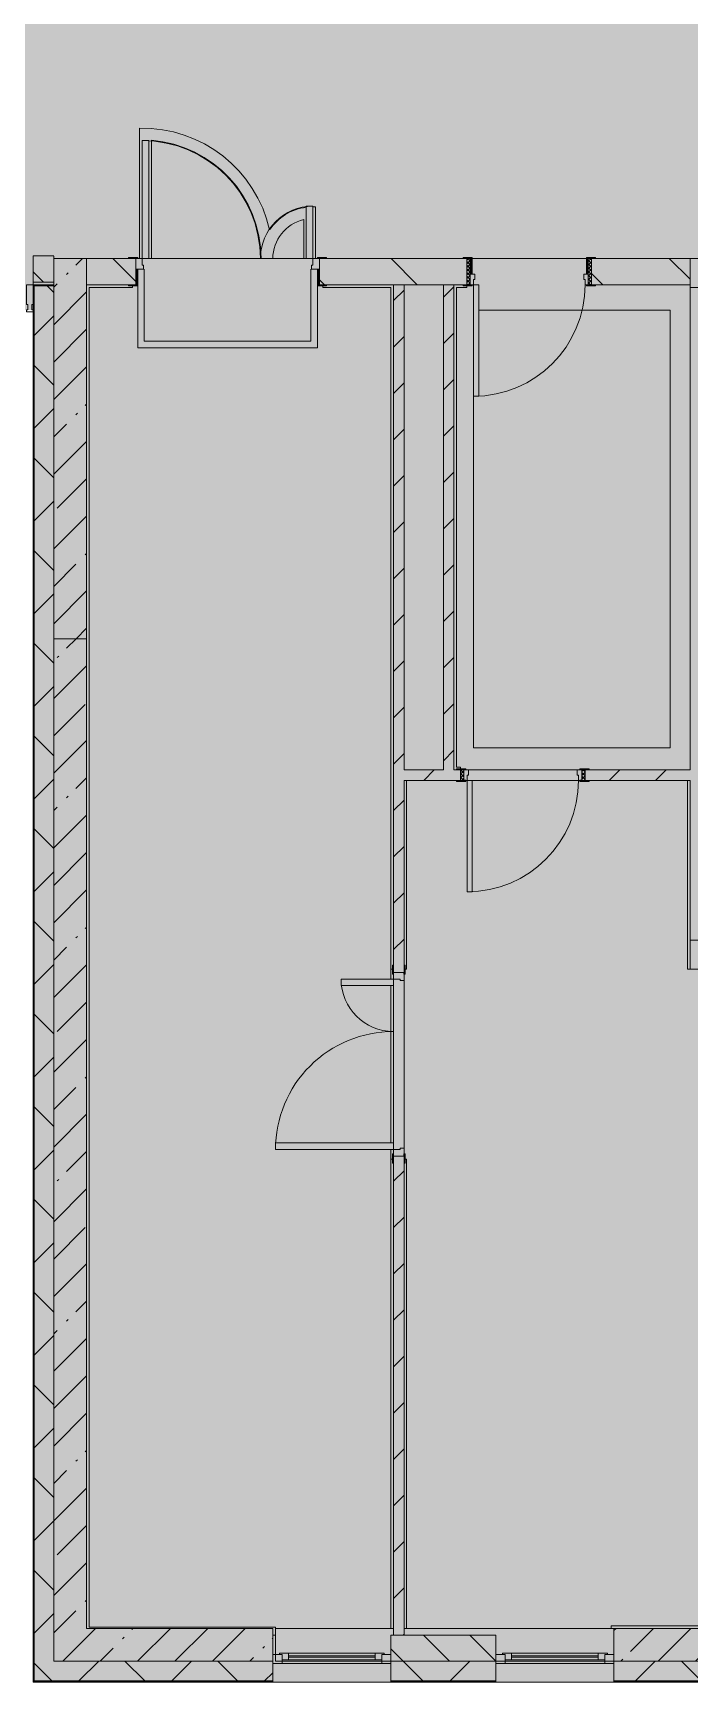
# Model space of a CAD drawing. Header units: millimetres. Extents: x 81382 to 274764, y -8553 to 29000.
# Drawn here: x 236956 to 241964, y -258 to 12321 of the extents above; entities that cross this region are included whole.
import ezdxf

# ---------------------------------------------------------------- set-up
doc = ezdxf.new("R2010")
doc.units = ezdxf.units.MM
doc.linetypes.add('200_ШТРИХ__ш1_п0_6_', pattern=[160, 100, -60])
for name, color, linetype, lineweight, true_color in [('A-DETL-1', 7, 'Continuous', 5, 0x737373), ('A-DOOR-3', 7, 'Continuous', 5, 0xb7b7b7), ('A-DOOR-4', 7, 'Continuous', 5, 0xe2e2e2), ('A-DOOR-5', 7, 'Continuous', 5, 0xaaaaaa), ('A-DOOR-FRAM-2', 7, 'Continuous', 5, 0xe2e2e2), ('A-DOOR-FRAM-3', 7, 'Continuous', 5, 0xb7b7b7), ('A-DOOR-FRAM-4', 7, 'Continuous', 5, 0xaaaaaa), ('A-FLOR-1', 7, 'Continuous', 5, 0xb7b7b7), ('A-GLAZ-2', 7, 'Continuous', 5, 0x737373), ('A-GLAZ-CWMG-3', 7, 'Continuous', 5, 0x737373), ('A-WALL-3', 7, 'Continuous', 5, 0x737373), ('A-WALL-4', 7, 'Continuous', 9, 0x737373), ('I-WALL-3', 7, 'Continuous', 5, 0x737373), ('S-COLS-2', 7, 'Continuous', 5, 0x737373)]:
    doc.layers.add(name, color=color, linetype=linetype, lineweight=lineweight, true_color=true_color)
doc.layers.add('A-DETL-GENF-3', color=7, linetype='Continuous', lineweight=9, true_color=0xc0c0c0, transparency=0.4)
for name, color, linetype, lineweight in [('A-DETL-MBND-1', 7, '200_ШТРИХ__ш1_п0_6_', 9), ('A-GLAZ-CWMG-2', 7, 'Continuous', 5), ('A-WALL', 7, 'Continuous', 9), ('A-WALL-2', 7, 'Continuous', 5), ('I-WALL-2', 7, 'Continuous', 5), ('S-COLS-1', 7, 'Continuous', 5)]:
    doc.layers.add(name, color=color, linetype=linetype, lineweight=lineweight)
pattern_1 = [(45, (147753.76, 0), (-176.7767, 176.7767), [])]
pattern_2 = [(45, (147753.76, 0), (-353.5534, 353.5534), []), (135, (147753.76, 0), (-353.5534, -353.5534), [])]
pattern_3 = [(135, (147753.76, 0), (-353.5534, -353.5534), [])]
pattern_4 = [(45, (147753.76, 0), (-285.1231, 285.1231), []), (45, (148038.9, 0), (-285.1231, 285.1231), [504.031, -100.806, 16.764, -84.042])]

# ---------------------------------------------------------------- blocks, each defined once
blk = doc.blocks.new('110_Дверь_СКБ_2Ст - Д-5_п_ Из игровой в коридор-32215844-3_9_3_птичка')
at = {"layer": 'A-DOOR-4'}
for points in [[(-638, 40), (-588, 40), (-588, 940), (-638, 940)], [(612, 440), (612, 40), (662, 40), (662, 440)]]:
    blk.add_hatch(color=256, dxfattribs=at).paths.add_polyline_path(points)
h = blk.add_hatch(color=256, dxfattribs=at)
h.paths.add_polyline_path([(-688, 40), (-688, -40), (-628, -40), (-628, -10), (-638, -10), (-638, 40)])
h.paths.add_polyline_path([(652, -40), (712, -40), (712, 40), (662, 40), (662, -10), (652, -10)])
at = {"layer": 'A-DOOR-FRAM-2'}
for points in [[(-742, 40), (-672, 40), (-672, 48), (-742, 48)], [(698, 40), (768, 40), (768, 48), (698, 48)], [(-742, -48), (-672, -48), (-672, -40), (-742, -40)], [(698, -48), (768, -48), (768, -40), (698, -40)]]:
    blk.add_hatch(color=256, dxfattribs=at).paths.add_polyline_path(points)
at = {"layer": 'A-DOOR-3'}
for p, q in [((-638, 940), (-638, 40)), ((-588, 940), (-638, 940)), ((-588, 40), (-588, 940)), ((662, 440), (612, 440)), ((612, 440), (612, 40)), ((662, 40), (662, 440)), ((-638, 40), (-588, 40)), ((612, 40), (662, 40))]:
    blk.add_line(p, q, dxfattribs=at)
for centre, radius, start, end in [((-638, 40), 900, 0, 90), ((662, 40), 400, 90, 180)]:
    blk.add_arc(centre, radius, start, end, dxfattribs=at)
at = {"layer": 'A-DOOR-FRAM-3'}
for p, q in [((-672, 48), (-742, 48)), ((-742, 48), (-742, 40)), ((-742, 40), (-672, 40)), ((-638, 40), (-688, 40)), ((-688, 40), (-688, -40)), ((-672, 40), (-672, 48)), ((-638, -10), (-638, 40)), ((662, 40), (662, -10)), ((712, 40), (662, 40)), ((768, 48), (698, 48)), ((698, 48), (698, 40)), ((698, 40), (768, 40)), ((712, -40), (712, 40)), ((768, 40), (768, 48)), ((-672, -40), (-742, -40)), ((-742, -40), (-742, -48)), ((-742, -48), (-672, -48)), ((-688, -40), (-628, -40)), ((-672, -39), (-688, -39)), ((-688, -39), (-688, -40)), ((-688, -40), (-672, -40)), ((-672, -40), (-672, -39)), ((-672, -48), (-672, -40)), ((-628, -10), (-638, -10)), ((-628, -40), (-628, -10)), ((662, -10), (652, -10)), ((652, -10), (652, -40)), ((652, -40), (712, -40)), ((712, -39), (698, -39)), ((698, -39), (698, -40)), ((698, -40), (712, -40)), ((768, -40), (698, -40)), ((698, -40), (698, -48)), ((698, -48), (768, -48)), ((712, -40), (712, -39)), ((768, -48), (768, -40))]:
    blk.add_line(p, q, dxfattribs=at)
blk = doc.blocks.new('110_Дверь_СКБ_2Ст - Д-2а_п_ Из коридора на лестницу-32215207-3_9_3_птичка')
at = {"layer": 'A-DOOR-4'}
for points in [[(-587.5, 100), (-587.5, 1000), (-637.5, 1000), (-637.5, 100)], [(662.5, 100), (662.5, 500), (612.5, 500), (612.5, 100)], [(712.5, -100), (712.5, 20), (697.5, 20), (697.5, -100)]]:
    blk.add_hatch(color=256, dxfattribs=at).paths.add_polyline_path(points)
h = blk.add_hatch(color=256, dxfattribs=at)
h.paths.add_polyline_path([(687.9, 20), (712.5, 20), (712.5, 100), (662.5, 100), (662.5, 50), (652.5, 50), (652.5, 20)])
h.paths.add_polyline_path([(-627.5, 20), (-627.5, 50), (-637.5, 50), (-637.5, 100), (-687.5, 100), (-687.5, 20)])
at = {"layer": 'A-DOOR-FRAM-2'}
for points in [[(-672.5, 100), (-672.5, 108), (-742.5, 108), (-742.5, 100)], [(-672.5, -100), (-672.5, 20), (-687.5, 20), (-687.5, -100)], [(767.5, 100), (767.5, 108), (697.5, 108), (697.5, 100)], [(-672.5, -108), (-672.5, -100), (-742.5, -100), (-742.5, -108)], [(767.5, -108), (767.5, -100), (697.5, -100), (697.5, -108)]]:
    blk.add_hatch(color=256, dxfattribs=at).paths.add_polyline_path(points)
at = {"layer": 'A-DOOR-3'}
for p, q in [((-637.5, 1000), (-637.5, 100)), ((-587.5, 1000), (-637.5, 1000)), ((-587.5, 100), (-587.5, 1000)), ((662.5, 500), (612.5, 500)), ((612.5, 500), (612.5, 100)), ((662.5, 100), (662.5, 500)), ((-637.5, 100), (-587.5, 100)), ((612.5, 100), (662.5, 100))]:
    blk.add_line(p, q, dxfattribs=at)
for centre, radius, start, end in [((-637.5, 100), 900, 0, 90), ((662.5, 100), 400, 90, 180)]:
    blk.add_arc(centre, radius, start, end, dxfattribs=at)
at = {"layer": 'A-DOOR-FRAM-3'}
for p, q in [((-672.5, 108), (-742.5, 108)), ((-742.5, 108), (-742.5, 100)), ((-742.5, 100), (-672.5, 100)), ((-637.5, 100), (-687.5, 100)), ((-687.5, 100), (-687.5, 20)), ((-687.5, 20), (-627.5, 20)), ((-672.5, 20), (-687.5, 20)), ((-687.5, 20), (-687.5, -100)), ((-672.5, 100), (-672.5, 108)), ((-672.5, -100), (-672.5, 20)), ((-637.5, 50), (-637.5, 100)), ((-627.5, 50), (-637.5, 50)), ((-627.5, 20), (-627.5, 50)), ((662.5, 50), (652.5, 50)), ((652.5, 50), (652.5, 20)), ((652.5, 20), (712.5, 20)), ((662.5, 100), (662.5, 50)), ((712.5, 100), (662.5, 100)), ((767.5, 108), (697.5, 108)), ((697.5, 108), (697.5, 100)), ((697.5, 100), (767.5, 100)), ((712.5, 20), (697.5, 20)), ((697.5, 20), (697.5, -100)), ((712.5, 20), (712.5, 100)), ((712.5, -100), (712.5, 20)), ((767.5, 100), (767.5, 108)), ((-672.5, -100), (-742.5, -100)), ((-742.5, -100), (-742.5, -108)), ((-742.5, -108), (-672.5, -108)), ((-687.5, -100), (-672.5, -100)), ((-672.5, -108), (-672.5, -100)), ((697.5, -100), (712.5, -100)), ((767.5, -100), (697.5, -100)), ((697.5, -100), (697.5, -108)), ((697.5, -108), (767.5, -108)), ((767.5, -108), (767.5, -100))]:
    blk.add_line(p, q, dxfattribs=at)
blk = doc.blocks.new('BSC_Колонна _Прямоугольная - 250х900-V234-3_9_3_птичка')
at = {"layer": 'S-COLS-1'}
h = blk.add_hatch(dxfattribs=at)
h.set_pattern_fill('FP_116', color=256, style=0, pattern_type=2)
h.set_pattern_definition([(45, (-94080, -25), (-285.1231, 285.1231), []), (45, (-93794.88, -25), (-285.1231, 285.1231), [504.031, -100.806, 16.764, -84.042])])
h.paths.add_polyline_path([(450, -125), (450, 125), (-450, 125), (-450, -125), (77, -125)])
at = {"layer": 'S-COLS-2'}
for p, q in [((450, 125), (-450, 125)), ((-450, 125), (-450, -125)), ((450, -125), (450, 125)), ((-450, -125), (450, -125))]:
    blk.add_line(p, q, dxfattribs=at)
blk = doc.blocks.new('120_Окно_СКБ_1Ст - 120_Окно_СКБ_1Ст 900х2500_h_ с форточкой-V236-3_9_3_птичка')
at = {"layer": 'A-GLAZ-2'}
for p, q in [((-450, -127), (-450, -57)), ((-450, -57), (-380, -57)), ((450, -57), (-450, -57)), ((-380, -57), (-380, -127)), ((380, -87), (-380, -87)), ((-380, -87), (-380, -127)), ((-330, -137), (-330, -87)), ((-330, -107), (330, -107)), ((330, -117), (-330, -117)), ((330, -137), (330, -87)), ((380, -127), (380, -57)), ((380, -57), (450, -57)), ((380, -127), (380, -87)), ((450, -57), (450, -127)), ((-380, -127), (-450, -127)), ((-450, -127), (-400, -127)), ((-380, -127), (-400, -127)), ((-400, -127), (-400, -137)), ((-400, -137), (400, -137)), ((400, -137), (-400, -137)), ((450, -127), (380, -127)), ((400, -127), (380, -127)), ((400, -127), (450, -127)), ((400, -137), (400, -127))]:
    blk.add_line(p, q, dxfattribs=at)
blk = doc.blocks.new('120_Окно_СКБ_1Ст - 120_Окно_СКБ_1Ст 900х2500_h_ с форточкой-22876038-3_9_3_птичка')
at = {"layer": 'A-GLAZ-2'}
for p, q in [((-450, -127), (-450, -57)), ((-450, -57), (-380, -57)), ((450, -57), (-450, -57)), ((-380, -57), (-380, -127)), ((380, -87), (-380, -87)), ((-380, -87), (-380, -127)), ((-330, -137), (-330, -87)), ((-330, -107), (330, -107)), ((330, -117), (-330, -117)), ((330, -137), (330, -87)), ((380, -127), (380, -57)), ((380, -57), (450, -57)), ((380, -127), (380, -87)), ((450, -57), (450, -127)), ((-380, -127), (-450, -127)), ((-450, -127), (-400, -127)), ((-380, -127), (-400, -127)), ((-400, -127), (-400, -137)), ((-400, -137), (400, -137)), ((400, -137), (-400, -137)), ((450, -127), (380, -127)), ((400, -127), (380, -127)), ((400, -127), (450, -127)), ((400, -137), (400, -127))]:
    blk.add_line(p, q, dxfattribs=at)
blk = doc.blocks.new('110_Дверь_СКБ_1Ст_Внутренняя1 - Д-8 950x2100h_охрана-V209-3_9_3_птичка')
at = {"layer": 'A-DOOR-4'}
h = blk.add_hatch(color=256, dxfattribs=at)
h.paths.add_polyline_path([(437.5, 100), (437.5, 60), (427.5, 60), (427.5, 20), (462.5, 20), (462.5, 100)])
h.paths.add_polyline_path([(-412.5, 100), (-437.5, 100), (-437.5, 20), (-402.5, 20), (-402.5, 60), (-412.5, 60)])
at = {"layer": 'A-DOOR-5'}
h = blk.add_hatch(dxfattribs=at)
h.set_pattern_fill('FP_6', color=256, style=0, pattern_type=2)
h.set_pattern_definition([(135, (1826.41, 164.685), (-14.14214, -14.14214), []), (225, (1826.41, 164.685), (14.14214, -14.14214), [])])
h.paths.add_polyline_path([(487.5, 100), (462.5, 100), (462.5, -100), (487.5, -100), (487.5, -34.8)])
at = {"layer": 'A-DOOR-FRAM-2'}
for points in [[(397.5, 950), (397.5, 100), (437.5, 100), (437.5, 950)], [(-492.5, 108), (-492.5, 100), (-422.5, 100), (-422.5, 108)], [(-422.5, 20), (-437.5, 20), (-437.5, -100), (-422.5, -100), (-422.5, -34.8)], [(517.5, 108), (447.5, 108), (447.5, 100), (517.5, 100)], [(462.5, 20), (447.5, 20), (447.5, -100), (462.5, -100), (462.5, -34.8)], [(-492.5, -100), (-492.5, -108), (-422.5, -108), (-422.5, -100)], [(447.5, -100), (447.5, -108), (517.5, -108), (517.5, -100)]]:
    blk.add_hatch(color=256, dxfattribs=at).paths.add_polyline_path(points)
at = {"layer": 'A-DOOR-FRAM-4'}
h = blk.add_hatch(dxfattribs=at)
h.set_pattern_fill('FP_7', color=256, style=0, pattern_type=2)
h.set_pattern_definition([(45, (-296.384, 164.685), (-14.1421, 14.1421), []), (135, (-296.384, 164.685), (-14.1421, -14.1421), [])])
h.paths.add_polyline_path([(-437.5, 100), (-462.5, 100), (-462.5, -100), (-437.5, -100), (-437.5, -34.8)])
at = {"layer": 'A-DOOR-3'}
for p, q in [((437.5, 950), (397.5, 950)), ((397.5, 950), (397.5, 100)), ((437.5, 100), (437.5, 950)), ((397.5, 100), (437.5, 100))]:
    blk.add_line(p, q, dxfattribs=at)
blk.add_arc((437.5, 100), 850, 90, 180, dxfattribs=at)
at = {"layer": 'A-DOOR-FRAM-3'}
for p, q in [((-422.5, 108), (-492.5, 108)), ((-492.5, 108), (-492.5, 100)), ((-492.5, 100), (-422.5, 100)), ((-437.5, 100), (-462.5, 100)), ((-462.5, 100), (-462.5, -100)), ((-412.5, 100), (-437.5, 100)), ((-437.5, 100), (-437.5, 20)), ((-437.5, -100), (-437.5, 100)), ((-422.5, 100), (-437.5, 100)), ((-437.5, 100), (-437.5, 99)), ((-437.5, 99), (-422.5, 99)), ((-437.5, 20), (-402.5, 20)), ((-422.5, 20), (-437.5, 20)), ((-437.5, 20), (-437.5, -100)), ((-422.5, 100), (-422.5, 108)), ((-422.5, 99), (-422.5, 100)), ((-422.5, -100), (-422.5, 20)), ((-412.5, 60), (-412.5, 100)), ((-402.5, 60), (-412.5, 60)), ((-402.5, 20), (-402.5, 60)), ((437.5, 60), (427.5, 60)), ((427.5, 60), (427.5, 20)), ((427.5, 20), (462.5, 20)), ((437.5, 100), (437.5, 60)), ((462.5, 100), (437.5, 100)), ((517.5, 108), (447.5, 108)), ((447.5, 108), (447.5, 100)), ((462.5, 100), (447.5, 100)), ((447.5, 100), (447.5, 99)), ((447.5, 100), (517.5, 100)), ((447.5, 99), (462.5, 99)), ((462.5, 20), (447.5, 20)), ((447.5, 20), (447.5, -100)), ((462.5, 20), (462.5, 100)), ((487.5, 100), (462.5, 100)), ((462.5, 100), (462.5, -100)), ((462.5, 99), (462.5, 100)), ((462.5, -100), (462.5, 20)), ((487.5, -100), (487.5, 100)), ((517.5, 100), (517.5, 108)), ((-422.5, -100), (-492.5, -100)), ((-492.5, -100), (-492.5, -108)), ((-492.5, -108), (-422.5, -108)), ((-462.5, -100), (-437.5, -100)), ((-437.5, -100), (-422.5, -100)), ((-422.5, -108), (-422.5, -100)), ((447.5, -100), (462.5, -100)), ((517.5, -100), (447.5, -100)), ((447.5, -100), (447.5, -108)), ((447.5, -108), (517.5, -108)), ((462.5, -100), (487.5, -100)), ((517.5, -108), (517.5, -100))]:
    blk.add_line(p, q, dxfattribs=at)
blk = doc.blocks.new('110_Дверь_СКБ_1Ст_Внутренняя1 - Д-8 950x2100h_охрана-V238-3_9_3_птичка')
at = {"layer": 'A-DOOR-4'}
h = blk.add_hatch(color=256, dxfattribs=at)
h.paths.add_polyline_path([(437, 40), (437, 0), (427, 0), (427, -40), (462, -40), (462, 40)])
h.paths.add_polyline_path([(-413, 40), (-438, 40), (-438, -40), (-403, -40), (-403, 0), (-413, 0)])
at = {"layer": 'A-DOOR-5'}
h = blk.add_hatch(dxfattribs=at)
h.set_pattern_fill('FP_16', color=256, style=0, pattern_type=2)
h.set_pattern_definition([(135, (1826.41, 104.685), (-14.14214, -14.14214), []), (225, (1826.41, 104.685), (14.14214, -14.14214), [])])
h.paths.add_polyline_path([(487, 40), (462, 40), (462, -40), (487, -40)])
at = {"layer": 'A-DOOR-FRAM-2'}
for points in [[(397, 890), (397, 40), (437, 40), (437, 890)], [(-493, 48), (-493, 40), (-423, 40), (-423, 48)], [(517, 48), (447, 48), (447, 40), (517, 40)], [(-423, -40), (-493, -40), (-493, -48), (-423, -48)], [(447, -40), (447, -48), (517, -48), (517, -40)]]:
    blk.add_hatch(color=256, dxfattribs=at).paths.add_polyline_path(points)
at = {"layer": 'A-DOOR-FRAM-4'}
h = blk.add_hatch(dxfattribs=at)
h.set_pattern_fill('FP_17', color=256, style=0, pattern_type=2)
h.set_pattern_definition([(45, (-296.384, 104.685), (-14.1421, 14.1421), []), (135, (-296.384, 104.685), (-14.1421, -14.1421), [])])
h.paths.add_polyline_path([(-438, 40), (-463, 40), (-463, -40), (-438, -40)])
at = {"layer": 'A-DOOR-3'}
for p, q in [((437, 890), (397, 890)), ((397, 890), (397, 40)), ((437, 40), (437, 890)), ((397, 40), (437, 40))]:
    blk.add_line(p, q, dxfattribs=at)
blk.add_arc((437, 40), 850, 90, 180, dxfattribs=at)
at = {"layer": 'A-DOOR-FRAM-3'}
for p, q in [((-423, 48), (-493, 48)), ((-493, 48), (-493, 40)), ((-493, 40), (-423, 40)), ((-438, 40), (-463, 40)), ((-463, 40), (-463, -40)), ((-413, 40), (-438, 40)), ((-438, 40), (-438, -40)), ((-438, -40), (-438, 40)), ((-423, 40), (-438, 40)), ((-438, 40), (-438, 39)), ((-438, 39), (-423, 39)), ((-423, 40), (-423, 48)), ((-423, 39), (-423, 40)), ((-413, 0), (-413, 40)), ((-403, 0), (-413, 0)), ((-403, -40), (-403, 0)), ((437, 0), (427, 0)), ((427, 0), (427, -40)), ((437, 40), (437, 0)), ((462, 40), (437, 40)), ((517, 48), (447, 48)), ((447, 48), (447, 40)), ((462, 40), (447, 40)), ((447, 40), (447, 39)), ((447, 40), (517, 40)), ((447, 39), (462, 39)), ((462, -40), (462, 40)), ((487, 40), (462, 40)), ((462, 40), (462, -40)), ((462, 39), (462, 40)), ((487, -40), (487, 40)), ((517, 40), (517, 48)), ((-423, -40), (-493, -40)), ((-493, -40), (-493, -48)), ((-493, -48), (-423, -48)), ((-463, -40), (-438, -40)), ((-423, -39), (-438, -39)), ((-438, -39), (-438, -40)), ((-438, -40), (-403, -40)), ((-438, -40), (-423, -40)), ((-423, -40), (-423, -39)), ((-423, -48), (-423, -40)), ((427, -40), (462, -40)), ((462, -39), (447, -39)), ((447, -39), (447, -40)), ((447, -40), (462, -40)), ((517, -40), (447, -40)), ((447, -40), (447, -48)), ((447, -48), (517, -48)), ((462, -40), (462, -39)), ((462, -40), (487, -40)), ((517, -48), (517, -40))]:
    blk.add_line(p, q, dxfattribs=at)
blk = doc.blocks.new('Прямоугольный импост - Импост структурный с накладкой - 190мм-33184356-3_9_3_птичка')
at = {"layer": 'A-GLAZ-CWMG-2'}
for p, q in [((-50, 2), (-50, 17)), ((-50, 17), (0, 17)), ((0, 17), (0, 2))]:
    blk.add_line(p, q, dxfattribs=at)
at = {"layer": 'A-GLAZ-CWMG-3'}
for p, q in [((-40, 0), (-50, 0)), ((-40, -40), (-40, 0)), ((0, 0), (-10, 0)), ((-10, 0), (-10, -40)), ((-50, -190), (-50, -40)), ((-50, -40), (-40, -40)), ((-10, -40), (0, -40)), ((0, -40), (0, -190)), ((0, -190), (-50, -190))]:
    blk.add_line(p, q, dxfattribs=at)

msp = doc.modelspace()

# ---------------------------------------------------------------- hatches: boundary and pattern name
at = {"layer": 'A-DETL-GENF-3'}
msp.add_hatch(color=256, dxfattribs=at).paths.add_polyline_path([(272986.8, -258), (272986.8, 21479), (241086.8, 21479), (241086.8, 27379), (232323.8, 27379), (232323.8, 10208.3), (236963.8, 10208.3), (236963.8, -258), (271741.3, -258)])
at = {"layer": 'A-WALL-2'}
h = msp.add_hatch(dxfattribs=at)
h.set_pattern_fill('FP_93', color=256, style=0, pattern_type=2)
h.set_pattern_definition(pattern_2)
h.paths.add_polyline_path([(236963.8, -100), (237113.8, -100), (237113.8, 10392), (236963.8, 10392), (236963.8, 1965.8)])
h = msp.add_hatch(dxfattribs=at)
h.set_pattern_fill('FP_91', color=256, style=0, pattern_type=2)
h.set_pattern_definition([(135, (147753.76, 0), (-176.7767, -176.7767), [])])
h.paths.add_polyline_path([(269183.8, -100), (269183.8, 100), (268883.8, 100), (268883.8, -100), (268944.7, -100)])
h.paths.add_polyline_path([(258483.8, -100), (259383.8, -100), (259383.8, 100), (258483.8, 100)])
h.paths.add_polyline_path([(261183.8, -100), (261433.8, -100), (261433.8, 100), (261183.8, 100)])
h.paths.add_polyline_path([(267083.8, -100), (267080.3, 100), (266583.8, 100), (266583.8, -100), (267080.3, -100)])
h.paths.add_polyline_path([(256683.8, -100), (257583.8, -100), (257583.8, 100), (256683.8, 100)])
h.paths.add_polyline_path([(263733.8, -100), (264783.8, -100), (264783.8, 100), (263733.8, 100)])
h.paths.add_polyline_path([(242376.9, -100), (242533.8, -100), (242533.8, 100), (242283.8, 100), (242283.8, -100)])
h.paths.add_polyline_path([(248583.8, -100), (249483.8, -100), (249483.8, 100), (248583.8, 100)])
h.paths.add_polyline_path([(245883.8, -100), (245883.8, 100), (244833.8, 100), (244833.8, -100), (245639.6, -100)])
h.paths.add_polyline_path([(250633.8, -100), (250633.8, 100), (250383.8, 100), (250383.8, -100)])
h.paths.add_polyline_path([(252933.8, -100), (253983.8, -100), (253983.8, 100), (252933.8, 100)])
h.paths.add_polyline_path([(240046.4, -100), (240483.8, -100), (240483.8, 100), (239683.8, 100), (239683.8, -100)])
h = msp.add_hatch(dxfattribs=at)
h.set_pattern_fill('FP_93', color=256, style=0, pattern_type=2)
h.set_pattern_definition(pattern_2)
h.paths.add_polyline_path([(267983.8, -250), (269183.8, -250), (269183.8, -100), (267983.8, -100)])
h.paths.add_polyline_path([(271741.3, -250), (272833.8, -250), (272833.8, -100), (271483.8, -100), (271483.8, -250)])
h.paths.add_polyline_path([(254961.7, -250), (255783.8, -250), (255783.8, -100), (254883.8, -100), (254883.8, -250)])
h.paths.add_polyline_path([(259383.8, -250), (259383.8, -100), (258483.8, -100), (258483.8, -250), (258690.5, -250)])
h.paths.add_polyline_path([(260554.9, -250), (261433.8, -250), (261433.8, -100), (260283.8, -100), (260283.8, -250)])
h.paths.add_polyline_path([(257583.8, -250), (257583.8, -100), (256683.8, -100), (256683.8, -250), (257292.2, -250)])
h.paths.add_polyline_path([(263733.8, -250), (264783.8, -250), (264783.8, -100), (263733.8, -100)])
h.paths.add_polyline_path([(267083.8, -250), (267080.3, -100), (265683.8, -100), (265683.8, -250), (267080.3, -250)])
h.paths.add_polyline_path([(246783.8, -250), (247683.8, -250), (247683.8, -100), (246783.8, -100)])
h.paths.add_polyline_path([(253983.8, -250), (253983.8, -100), (252933.8, -100), (252933.8, -250), (253097.3, -250)])
h.paths.add_polyline_path([(245639.6, -250), (245883.8, -250), (245883.8, -100), (244833.8, -100), (244833.8, -250)])
h.paths.add_polyline_path([(250633.8, -250), (250633.8, -100), (248583.8, -100), (248583.8, -250), (250300.7, -250)])
h.paths.add_polyline_path([(241910.8, -250), (242533.8, -250), (242533.8, -100), (241383.8, -100), (241383.8, -250)])
h.paths.add_polyline_path([(240483.8, -250), (240483.8, -100), (239683.8, -100), (239683.8, -250), (240046.4, -250)])
h.paths.add_polyline_path([(238648.1, -250), (238783.8, -250), (238783.8, -100), (236963.8, -100), (236963.8, -250), (238182, -250)])
at = {"layer": 'I-WALL-2'}
h = msp.add_hatch(dxfattribs=at)
h.set_pattern_fill('FP_92', color=256, style=0, pattern_type=2)
h.set_pattern_definition(pattern_3)
h.paths.add_polyline_path([(237113.8, 10420), (237113.8, 10620), (236957.3, 10620), (236957.3, 10420), (237041.2, 10420)])
h = msp.add_hatch(dxfattribs=at)
h.set_pattern_fill('FP_89', color=256, style=0, pattern_type=2)
h.set_pattern_definition(pattern_4)
h.paths.add_polyline_path([(237113.8, 7700), (237363.8, 7700), (237363.8, 10600), (237113.8, 10600), (237113.8, 8907.2)])
h = msp.add_hatch(dxfattribs=at)
h.set_pattern_fill('FP_92', color=256, style=0, pattern_type=2)
h.set_pattern_definition(pattern_3)
h.paths.add_polyline_path([(249363.8, 10400), (251398.8, 10400), (251398.8, 10600), (249363.8, 10600)])
h.paths.add_polyline_path([(253097.3, 10400), (254883.8, 10400), (254883.8, 10600), (252848.8, 10600), (252848.8, 10400), (252878.8, 10400)])
h.paths.add_polyline_path([(237683.8, 10400), (237738.8, 10400), (237738.8, 10600), (237363.8, 10600), (237363.8, 10400), (237538.8, 10400)])
h.paths.add_polyline_path([(239193.8, 10400), (240263.8, 10400), (240263.8, 10600), (239138.8, 10600), (239138.8, 10400)])
h.paths.add_polyline_path([(241910.8, 10400), (241963.8, 10400), (241963.8, 10600), (241213.8, 10600), (241213.8, 10400), (241243.8, 10400)])
h = msp.add_hatch(dxfattribs=at)
h.set_pattern_fill('FP_94', color=256, style=0, pattern_type=2)
h.set_pattern_definition(pattern_1)
h.paths.add_polyline_path([(239783.8, 100), (239783.8, 3755), (239703.8, 3755), (239703.8, 100)])
h.paths.add_polyline_path([(239753.8, 5155), (239783.8, 5155), (239783.8, 10400), (239703.8, 10400), (239703.8, 5155)])
h = msp.add_hatch(dxfattribs=at)
h.set_pattern_fill('FP_94', color=256, style=0, pattern_type=2)
h.set_pattern_definition(pattern_1)
h.paths.add_polyline_path([(240163.8, 6700), (240163.8, 10400), (240083.8, 10400), (240083.8, 6700)])
h = msp.add_hatch(dxfattribs=at)
h.set_pattern_fill('FP_89', color=256, style=0, pattern_type=2)
h.set_pattern_definition(pattern_4)
h.paths.add_polyline_path([(237363.8, 100), (237363.8, 7700), (237113.8, 7700), (237113.8, 100)])
h = msp.add_hatch(dxfattribs=at)
h.set_pattern_fill('FP_94', color=256, style=0, pattern_type=2)
h.set_pattern_definition(pattern_1)
h.paths.add_polyline_path([(241910.8, 6620), (241963.8, 6620), (241963.8, 6700), (241163.8, 6700), (241163.8, 6620), (241193.8, 6620)])
h.paths.add_polyline_path([(240046.4, 6620), (240213.8, 6620), (240213.8, 6700), (239783.8, 6700), (239783.8, 6620)])
h = msp.add_hatch(dxfattribs=at)
h.set_pattern_fill('FP_89', color=256, style=0, pattern_type=2)
h.set_pattern_definition(pattern_4)
h.paths.add_polyline_path([(238182, -100), (238783.8, -100), (238783.8, 150), (237363.8, 150), (237363.8, 100), (237113.8, 100), (237113.8, -100)])

# ---------------------------------------------------------------- linework, layer by layer
at = {"layer": 'A-DETL-1'}
for p, q in [((240353.8, 10207.5), (241813.8, 10207.5)), ((241813.8, 10207.5), (241813.8, 6867.5)), ((240313.8, 6867.5), (240313.8, 9550)), ((241813.8, 6867.5), (240313.8, 6867.5))]:
    msp.add_line(p, q, dxfattribs=at)
at = {"layer": 'A-DETL-MBND-1'}
msp.add_line((236955.8, 10400), (236955.8, 10510), dxfattribs=at)
at = {"layer": 'A-FLOR-1'}
for p, q in [((237768.8, 11594.8), (237768.8, 10600)), ((237858.8, 10600), (237858.8, 11502.3)), ((239109.9, 10600), (239109.9, 10994.4)), ((239019.9, 10897.1), (239019.9, 10600)), ((237838.8, 10600), (237858.8, 10600)), ((237858.8, 10600), (238693.8, 10600)), ((238693.8, 10600), (237858.8, 10600)), ((238693.8, 10600), (238783.8, 10600)), ((238783.8, 10600), (239019.9, 10600)), ((239038.8, 10600), (238783.8, 10600)), ((240303.8, 10600), (241173.8, 10600)), ((241173.8, 10600), (240303.8, 10600)), ((237803.8, 9970), (237803.8, 10520)), ((239073.8, 10520), (239073.8, 9970)), ((237713.8, 10380), (237383.8, 10380)), ((237383.8, 10380), (237383.8, 160)), ((237713.8, 10392), (237713.8, 10380)), ((237753.8, 10392), (237753.8, 9920)), ((239123.8, 9920), (239123.8, 10392)), ((239163.8, 10380), (239163.8, 10392)), ((239683.8, 10380), (239163.8, 10380)), ((239683.8, 10380), (239683.8, 5105)), ((240263.8, 10380), (240183.8, 10380)), ((240183.8, 10380), (240183.8, 6720)), ((240263.8, 10392), (240263.8, 10380)), ((239073.8, 9970), (237803.8, 9970)), ((237753.8, 9920), (239123.8, 9920)), ((240183.8, 6720), (240213.8, 6720)), ((240213.8, 6720), (240213.8, 6708)), ((239803.8, 6620), (239803.8, 5180)), ((241944.8, 5180), (241944.8, 6620)), ((239695.8, 5180), (239683.8, 5180)), ((239803.8, 5180), (239791.8, 5180)), ((241963.8, 5180), (241944.8, 5180)), ((239683.8, 3855), (239683.8, 5055)), ((239683.8, 3805), (239683.8, 150)), ((239683.8, 3730), (239695.8, 3730)), ((239791.8, 3730), (239803.8, 3730)), ((239803.8, 3730), (239803.8, 150)), ((237383.8, 160), (238803.8, 160)), ((238803.8, 160), (238803.8, 120)), ((241363.3, 150), (241363.3, 170)), ((241363.3, 170), (242303.3, 170))]:
    msp.add_line(p, q, dxfattribs=at)
for centre, radius, start, end in [((237788.8, 10600), 995, 12.67054, 91.1511), ((237788.8, 10600), 905, 0, 85.56313), ((239088.8, 10600), 395, 97.27853, 146.45952), ((239088.8, 10600), 395, 86.92799, 90.00404), ((239088.8, 10600), 305, 103.0427, 180)]:
    msp.add_arc(centre, radius, start, end, dxfattribs=at)
at = {"layer": 'A-WALL'}
msp.add_line((236960.8, 10395), (236960.8, -253), dxfattribs=at)
at = {"layer": 'A-WALL-2'}
msp.add_line((236955.8, 10400), (236955.8, -258), dxfattribs=at)
at = {"layer": 'A-WALL-3'}
for p, q in [((237113.8, 10400), (236955.8, 10400)), ((238783.8, 100), (238804.3, 100)), ((239703.8, 100), (239683.8, 100)), ((239683.8, 100), (239683.8, -258)), ((240483.8, 100), (239783.8, 100)), ((240483.8, -258), (240483.8, 100)), ((238783.8, -100), (237113.8, -100)), ((238783.8, -258), (238783.8, -100)), ((238804.3, -100), (238804.3, -100)), ((238804.3, -100), (239683.8, -100)), ((240483.8, -100), (241383.8, -100)), ((241383.8, -100), (241383.8, -258)), ((236955.8, -258), (240483.8, -258)), ((240483.8, -258), (254883.8, -258))]:
    msp.add_line(p, q, dxfattribs=at)
at = {"layer": 'A-WALL-4'}
for p, q in [((237363.8, 10400), (237363.8, 10600)), ((241963.8, 10600), (241963.8, 10400)), ((237113.8, 10395), (236960.8, 10395)), ((236963.8, 10392), (236963.8, -250)), ((237113.8, 10392), (236963.8, 10392)), ((239783.8, 10400), (239703.8, 10400)), ((240163.8, 10400), (240083.8, 10400)), ((241963.8, 5400), (242043.8, 5400)), ((239703.8, 100), (239783.8, 100)), ((239683.8, -100), (240483.8, -100)), ((240483.8, -100), (239683.8, -100)), ((236963.8, -250), (238783.8, -250)), ((239683.8, -250), (240483.8, -250)), ((241383.8, -250), (242533.8, -250)), ((236963.8, -253), (238783.8, -253)), ((239683.8, -253), (240483.8, -253)), ((241383.8, -253), (242533.8, -253))]:
    msp.add_line(p, q, dxfattribs=at)
at = {"layer": 'I-WALL-3'}
for p, q in [((237113.8, 10620), (236957.3, 10620)), ((236957.3, 10620), (236957.3, 10420)), ((237113.8, 10420), (237113.8, 10618.4)), ((237683.8, 10600), (237113.8, 10600)), ((237113.8, 10600), (237113.8, 10400)), ((240233.8, 10600), (239193.8, 10600)), ((246253.8, 10600), (241243.8, 10600)), ((236957.3, 10420), (237113.8, 10420)), ((237113.8, 10400), (237113.8, -100)), ((237363.8, 10400), (237683.8, 10400)), ((237363.8, 150), (237363.8, 10400)), ((239193.8, 10400), (239703.8, 10400)), ((239703.8, 10400), (239703.8, 5210)), ((239783.8, 6700), (239783.8, 10400)), ((239783.8, 10400), (240083.8, 10400)), ((240083.8, 10400), (240083.8, 6700)), ((240163.8, 6700), (240163.8, 10400)), ((240163.8, 10400), (240233.8, 10400)), ((241243.8, 10400), (241963.8, 10400)), ((241963.8, 10400), (241963.8, 6700)), ((241963.8, 10380), (249363.8, 10380)), ((237113.8, 7700), (237363.8, 7700)), ((240083.8, 6700), (239783.8, 6700)), ((240183.8, 6700), (240163.8, 6700)), ((240273.8, 6700), (241103.8, 6700)), ((241963.8, 6700), (241193.8, 6700)), ((239783.8, 6620), (240183.8, 6620)), ((239783.8, 5210), (239783.8, 6620)), ((241113.8, 6620), (240303.8, 6620)), ((241193.8, 6620), (241963.8, 6620)), ((241963.8, 6620), (241963.8, 5180)), ((241963.8, 5180), (247383.8, 5180)), ((239703.8, 3855), (239703.8, 5055)), ((239783.8, 5095), (239783.8, 3815)), ((239703.8, 3700), (239703.8, 100)), ((239783.8, 100), (239783.8, 3700)), ((238783.8, 150), (237363.8, 150)), ((238783.8, -100), (238783.8, 150)), ((238804.3, 150), (239703.8, 150)), ((238804.3, -100), (238804.3, 150)), ((239783.8, 150), (241383.8, 150)), ((237113.8, -100), (238783.8, -100))]:
    msp.add_line(p, q, dxfattribs=at)

# ---------------------------------------------------------------- block references
at = {"layer": 'A-DOOR-3'}
msp.add_blockref('110_Дверь_СКБ_2Ст - Д-2а_п_ Из коридора на лестницу-32215207-3_9_3_птичка', (238426.3, 10500), dxfattribs=at)
for name, p, rotation in [('110_Дверь_СКБ_1Ст_Внутренняя1 - Д-8 950x2100h_охрана-V209-3_9_3_птичка', (240751.3, 10500), 180), ('110_Дверь_СКБ_1Ст_Внутренняя1 - Д-8 950x2100h_охрана-V238-3_9_3_птичка', (240701.3, 6660), 180), ('110_Дверь_СКБ_2Ст - Д-5_п_ Из игровой в коридор-32215844-3_9_3_птичка', (239743.8, 4442.5), 89.99999999999991)]:
    msp.add_blockref(name, p, dxfattribs=dict(at, rotation=rotation))
at = {"layer": 'A-GLAZ-2', "rotation": 180}
for name, p in [('120_Окно_СКБ_1Ст - 120_Окно_СКБ_1Ст 900х2500_h_ с форточкой-V236-3_9_3_птичка', (239233.8, -175)), ('120_Окно_СКБ_1Ст - 120_Окно_СКБ_1Ст 900х2500_h_ с форточкой-22876038-3_9_3_птичка', (240933.8, -175))]:
    msp.add_blockref(name, p, dxfattribs=at)
at = {"layer": 'A-GLAZ-CWMG-2', "extrusion": (0, 0, -1), "rotation": 180}
msp.add_blockref('Прямоугольный импост - Импост структурный с накладкой - 190мм-33184356-3_9_3_птичка', (-236957.3, 10210), dxfattribs=at)
at = {"layer": 'S-COLS-2'}
msp.add_blockref('BSC_Колонна _Прямоугольная - 250х900-V234-3_9_3_птичка', (241833.8, 25), dxfattribs=at)

doc.saveas('drawing.dxf')
